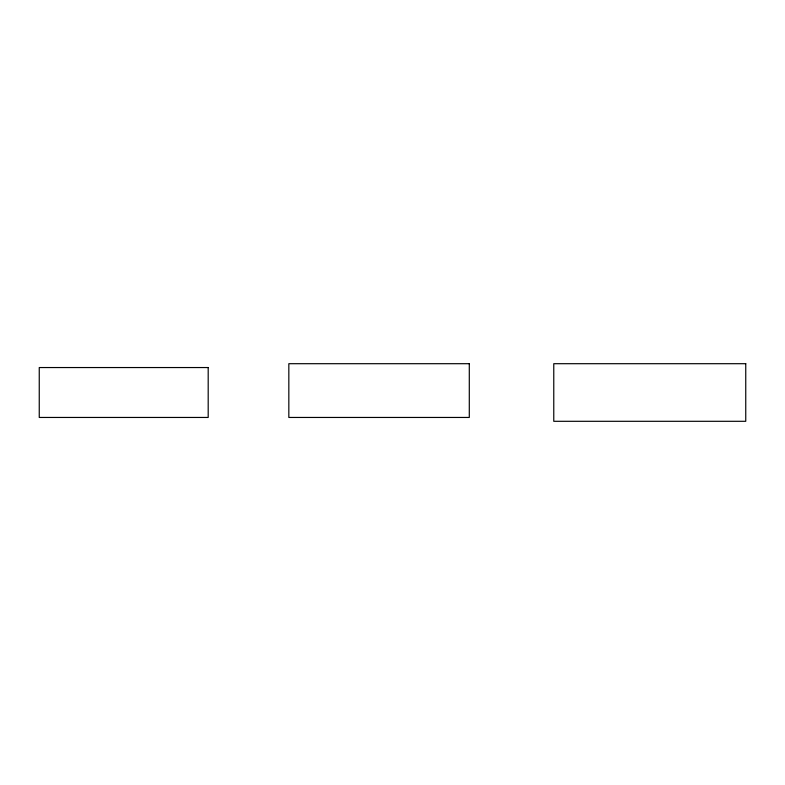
<?xml version="1.0" encoding="UTF-8"?>
<svg xmlns="http://www.w3.org/2000/svg" width="785" height="785" viewBox="0 0 785 785"><rect width="100%" height="100%" fill="white"/><g stroke="black" fill="none" stroke-linecap="round" stroke-linejoin="round"><path stroke-width="1.18" d="M469.293 363.7L288.831 363.7L288.831 417.453L469.293 417.453L469.293 363.7M745.75 363.7L553.768 363.7L553.768 421.3L745.75 421.3L745.75 363.7M208.192 367.547L39.25 367.547L39.25 417.453L208.192 417.453L208.192 367.547"/></g></svg>
